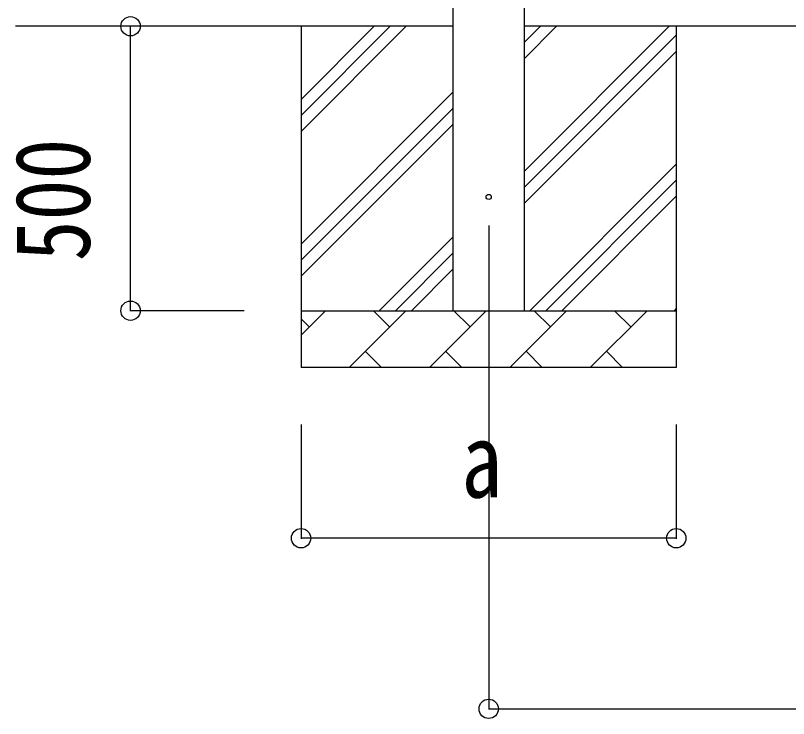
# Model space of a CAD drawing. Units: millimetres, scale not verified. Extents: x -16820 to 16820, y -11880 to 11880.
# Drawn here: x -15291 to -13931, y -6384 to -5148 of the extents above; entities that cross this region are included whole.
import ezdxf
from ezdxf.enums import TextEntityAlignment as Align

# ---------------------------------------------------------------- set-up
doc = ezdxf.new("R2010")
doc.units = ezdxf.units.MM
doc.header["$LTSCALE"] = 50
for name, color, linetype in [('0-3_YKK_12', 2, 'Continuous'), ('0-4_YKK_13', 4, 'Continuous'), ('0-5_YKK_A1', 4, 'Continuous'), ('0-6_YKK_D', 6, 'Continuous')]:
    doc.layers.add(name, color=color, linetype=linetype)
doc.styles.add('ＭＳ ゴシック', font='')
doc.styles.get('ＭＳ ゴシック').set_extended_font_data('MS Gothic')

msp = doc.modelspace()

# ---------------------------------------------------------------- linework, layer by layer
at = {"layer": '0-3_YKK_12'}
msp.add_line((-14458.42, -5517), (-14458.42, -6017), dxfattribs=at)
at = {"layer": '0-4_YKK_13'}
msp.add_circle((-14458.42, -5467), 4.5, dxfattribs=at)
at = {"layer": '0-5_YKK_A1'}
for p, q in [((-14520.92, -5667), (-14520.92, -2867)), ((-14395.92, -2867), (-14395.92, -5667)), ((-14520.92, -5167), (-15290.92, -5167)), ((-14788.42, -5167), (-14788.42, -5767)), ((-14788.42, -5352.05), (-14603.37, -5167)), ((-14788.42, -5323.77), (-14631.65, -5167)), ((-14788.42, -5295.48), (-14659.94, -5167)), ((-11647.92, -5167), (-14395.92, -5167)), ((-14395.92, -5422.1), (-14140.82, -5167)), ((-14395.92, -5224.11), (-14338.81, -5167)), ((-14395.92, -5195.82), (-14367.1, -5167)), ((-14128.42, -5167), (-14128.42, -5767)), ((-14395.92, -5450.38), (-14128.42, -5182.88)), ((-14395.92, -5478.67), (-14128.42, -5211.17)), ((-14788.42, -5550.04), (-14520.92, -5282.54)), ((-14788.42, -5578.32), (-14520.92, -5310.82)), ((-14788.42, -5606.61), (-14520.92, -5339.11)), ((-14386.26, -5667), (-14128.42, -5409.16)), ((-14357.98, -5667), (-14128.42, -5437.44)), ((-14329.69, -5667), (-14128.42, -5465.73)), ((-14650.82, -5667), (-14520.92, -5537.1)), ((-14622.54, -5667), (-14520.92, -5565.38)), ((-14594.25, -5667), (-14520.92, -5593.67)), ((-14788.42, -5667), (-14128.42, -5667)), ((-14788.42, -5709.89), (-14745.53, -5667)), ((-14704.11, -5767), (-14604.11, -5667)), ((-14632.66, -5695.55), (-14661.21, -5667)), ((-14562.68, -5767), (-14462.68, -5667)), ((-14491.24, -5695.55), (-14519.79, -5667)), ((-14421.26, -5767), (-14321.26, -5667)), ((-14349.82, -5695.55), (-14378.37, -5667)), ((-14279.84, -5767), (-14179.84, -5667)), ((-14208.4, -5695.55), (-14236.95, -5667)), ((-14131.71, -5667), (-14128.42, -5663.72)), ((-14774.08, -5695.55), (-14788.42, -5681.21)), ((-14675.55, -5738.45), (-14647, -5767)), ((-14534.13, -5738.45), (-14505.58, -5767)), ((-14392.71, -5738.45), (-14364.16, -5767)), ((-14251.29, -5738.45), (-14222.74, -5767)), ((-14128.42, -5767), (-14788.42, -5767))]:
    msp.add_line(p, q, dxfattribs=at)
at = {"layer": '0-6_YKK_D'}
for p, q in [((-15088.42, -5667), (-15088.42, -5167)), ((-14888.42, -5667), (-15089.42, -5667)), ((-14788.42, -5867), (-14788.42, -6068)), ((-14458.42, -5867), (-14458.42, -6368)), ((-14128.42, -5867), (-14128.42, -6068)), ((-14128.42, -6067), (-14788.42, -6067)), ((-14458.42, -6367), (-11585.42, -6367))]:
    msp.add_line(p, q, dxfattribs=at)
for centre in [(-15088.42, -5167), (-15088.42, -5667), (-14788.42, -6067), (-14128.42, -6067), (-14458.42, -6367)]:
    msp.add_circle(centre, 17, dxfattribs=at)

# ---------------------------------------------------------------- texts
at = {"layer": '0-6_YKK_D', "style": 'ＭＳ ゴシック', "width": 0.8}
msp.add_text('500', height=132, rotation=90, dxfattribs=at).set_placement((-15120.42, -5580.2), align=Align.BOTTOM_LEFT)
msp.add_text('a', height=132, dxfattribs=at).set_placement((-14506.42, -6035), align=Align.BOTTOM_LEFT)

doc.saveas('drawing.dxf')
